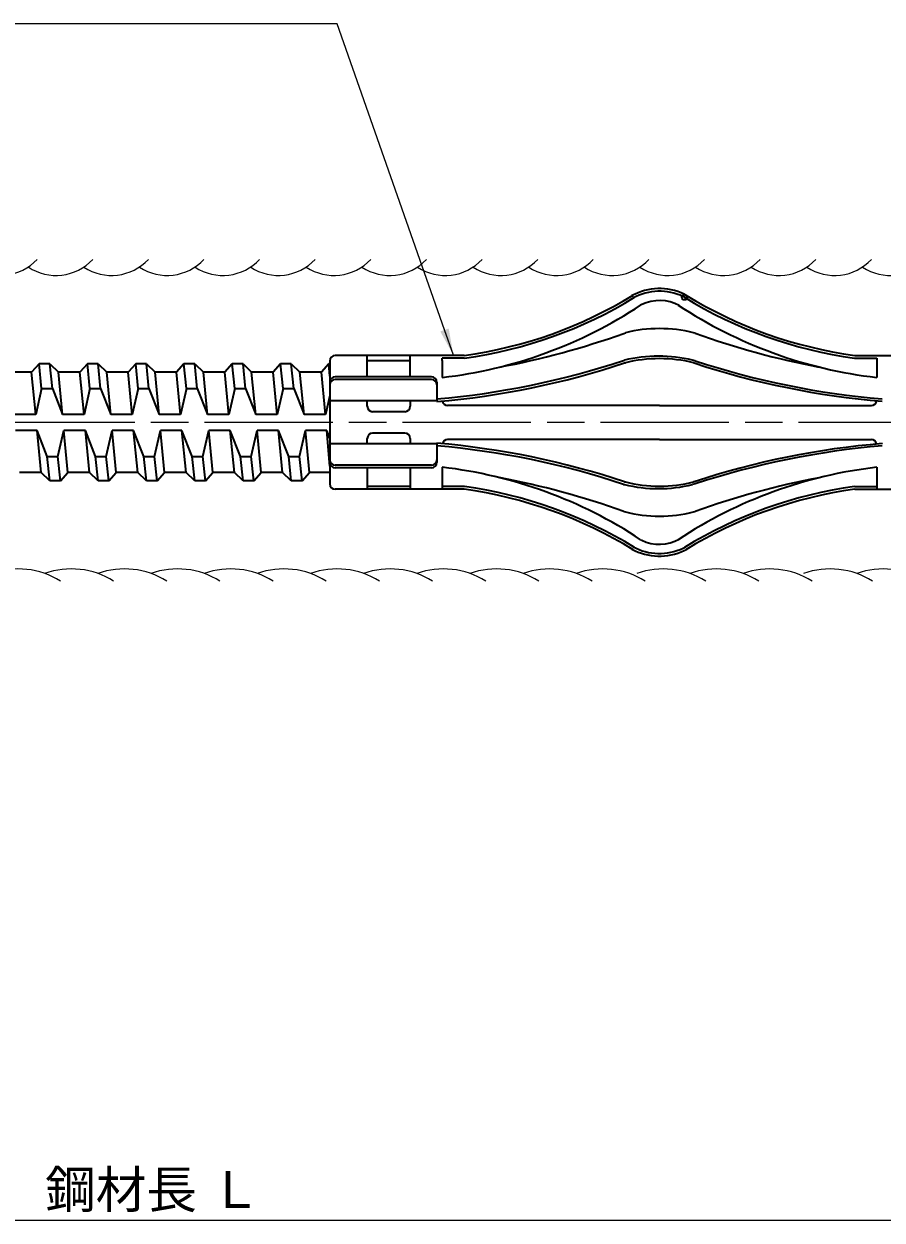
# Model space of a CAD drawing. Units: millimetres at full size, sheet at 1:2; details may follow other scales. Extents: x 2009 to 3691, y 957 to 2145.
# Drawn here: x 2894.7 to 3055, y 1679.8 to 1903.3 of the extents above; entities that cross this region are included whole.
import ezdxf
from ezdxf.enums import TextEntityAlignment as Align

# ---------------------------------------------------------------- set-up
doc = ezdxf.new("R2010")
doc.units = ezdxf.units.MM
doc.header["$LTSCALE"] = 2
doc.header["$PDMODE"] = 32
doc.header["$PDSIZE"] = 1
doc.linetypes.add('CHAIN', pattern=[18.5, 12, -1.5, 3.5, -1.5])
for name, color, linetype, lineweight in [('1 外形線', 7, 'Continuous', 35), ('2 細い実線', 3, 'Continuous', 20), ('4中心線', 1, 'CHAIN', 15), ('6寸法線', 4, 'Continuous', 13)]:
    doc.layers.add(name, color=color, linetype=linetype, lineweight=lineweight)
doc.styles.add('ＭＳ Ｐゴシック', font='')
doc.styles.get('ＭＳ Ｐゴシック').set_extended_font_data('MS PGothic')

# ---------------------------------------------------------------- blocks, each defined once
blk = doc.blocks.new('filled_arrow')
at = {"color": 0, "linetype": 'Continuous', "lineweight": -2}
blk.add_solid([(7.5, 1.25), (0, 0), (7.5, -1.25)], dxfattribs=at)

msp = doc.modelspace()

# ---------------------------------------------------------------- linework, layer by layer
at = {"layer": '1 外形線'}
for p, q in [((3018.069, 1852.818), (3018.384, 1852.663)), ((3010.135, 1850.883), (3009.933, 1850.788)), ((3018.123, 1852.237), (3017.853, 1852.368)), ((3006.764, 1845.502), (3007.078, 1845.616)), ((3020.14, 1845.51), (3019.826, 1845.616)), ((2897.553, 1839.821), (2896.159, 1838.222)), ((2899.553, 1839.822), (2897.553, 1839.821)), ((2898.028, 1835.203), (2897.553, 1839.821)), ((2899.553, 1839.822), (2901.17, 1838.222)), ((2900.028, 1835.202), (2899.553, 1839.821)), ((2906.577, 1839.821), (2905.183, 1838.222)), ((2908.577, 1839.821), (2906.577, 1839.821)), ((2907.052, 1835.203), (2906.577, 1839.821)), ((2909.052, 1835.203), (2908.577, 1839.821)), ((2908.577, 1839.821), (2910.194, 1838.222)), ((2915.601, 1839.821), (2914.207, 1838.222)), ((2917.601, 1839.822), (2915.601, 1839.821)), ((2916.076, 1835.203), (2915.601, 1839.821)), ((2918.076, 1835.202), (2917.601, 1839.822)), ((2917.601, 1839.822), (2919.217, 1838.222)), ((2924.625, 1839.821), (2923.231, 1838.222)), ((2926.625, 1839.822), (2924.625, 1839.821)), ((2925.1, 1835.203), (2924.625, 1839.821)), ((2927.1, 1835.202), (2926.625, 1839.822)), ((2926.625, 1839.822), (2928.241, 1838.221)), ((2933.649, 1839.821), (2932.255, 1838.222)), ((2934.124, 1835.202), (2933.649, 1839.821)), ((2935.648, 1839.821), (2933.649, 1839.821)), ((2936.124, 1835.202), (2935.648, 1839.821)), ((2935.648, 1839.821), (2937.265, 1838.221)), ((2942.672, 1839.821), (2941.279, 1838.221)), ((2943.148, 1835.202), (2942.672, 1839.821)), ((2944.672, 1839.821), (2942.672, 1839.821)), ((2945.147, 1835.202), (2944.672, 1839.821)), ((2944.672, 1839.821), (2946.289, 1838.221)), ((2951.696, 1839.821), (2950.303, 1838.221)), ((2951.867, 1837.506), (2951.696, 1839.821)), ((2952.038, 1839.821), (2951.696, 1839.821)), ((2951.867, 1840.37), (2951.867, 1817.37)), ((2976.952, 1841.37), (2952.867, 1841.37)), ((2976.952, 1841.37), (2952.867, 1841.37)), ((2958.867, 1837.37), (2958.867, 1841.37)), ((2966.867, 1840.37), (2958.867, 1840.37)), ((2966.867, 1837.37), (2966.867, 1841.37)), ((2976.952, 1840.87), (2972.867, 1840.87)), ((2972.867, 1840.428), (2972.867, 1840.87)), ((2972.867, 1840.428), (2972.867, 1838.273)), ((3006.757, 1840.459), (3006.893, 1840.477)), ((3006.943, 1839.987), (3007.078, 1840.003)), ((3020.13, 1840.378), (3019.641, 1840.477)), ((3019.945, 1839.965), (3019.826, 1840.003)), ((3049.884, 1840.875), (3054.037, 1840.875)), ((3049.952, 1841.37), (3074.037, 1841.37)), ((3054.037, 1840.875), (3054.037, 1837.262)), ((2896.159, 1838.222), (2892.146, 1838.222)), ((2896.924, 1830.353), (2896.159, 1838.222)), ((2905.183, 1838.222), (2901.17, 1838.222)), ((2901.934, 1830.353), (2901.17, 1838.222)), ((2905.948, 1830.353), (2905.183, 1838.222)), ((2914.207, 1838.222), (2910.194, 1838.222)), ((2910.958, 1830.353), (2910.194, 1838.222)), ((2914.971, 1830.353), (2914.207, 1838.222)), ((2923.231, 1838.222), (2919.217, 1838.222)), ((2919.982, 1830.353), (2919.217, 1838.222)), ((2923.995, 1830.353), (2923.231, 1838.222)), ((2932.255, 1838.222), (2928.241, 1838.221)), ((2929.006, 1830.353), (2928.241, 1838.221)), ((2933.019, 1830.353), (2932.255, 1838.222)), ((2941.279, 1838.221), (2937.265, 1838.221)), ((2938.03, 1830.353), (2937.265, 1838.221)), ((2942.043, 1830.352), (2941.279, 1838.221)), ((2950.303, 1838.221), (2946.289, 1838.221)), ((2947.053, 1830.352), (2946.289, 1838.221)), ((2951.067, 1830.352), (2950.303, 1838.221)), ((2970.867, 1837.37), (2952.867, 1837.37)), ((2972.867, 1838.273), (2972.867, 1837.259)), ((3054.037, 1838.273), (3054.037, 1837.262)), ((2898.028, 1835.203), (2896.924, 1830.353)), ((2898.028, 1835.203), (2900.028, 1835.202)), ((2900.028, 1835.202), (2901.934, 1830.353)), ((2907.052, 1835.203), (2905.948, 1830.353)), ((2907.052, 1835.203), (2909.052, 1835.203)), ((2909.052, 1835.203), (2910.958, 1830.353)), ((2916.076, 1835.203), (2914.971, 1830.353)), ((2916.076, 1835.203), (2918.076, 1835.202)), ((2918.076, 1835.202), (2919.982, 1830.353)), ((2925.1, 1835.203), (2923.995, 1830.353)), ((2925.1, 1835.203), (2927.1, 1835.202)), ((2927.1, 1835.202), (2929.006, 1830.353)), ((2934.124, 1835.202), (2933.019, 1830.353)), ((2934.124, 1835.202), (2936.124, 1835.202)), ((2936.124, 1835.202), (2938.03, 1830.353)), ((2943.148, 1835.202), (2942.043, 1830.352)), ((2943.148, 1835.202), (2945.147, 1835.202)), ((2945.147, 1835.202), (2947.053, 1830.352)), ((2970.867, 1836.87), (2952.867, 1836.87)), ((2971.867, 1836.37), (2971.867, 1832.87)), ((2951.867, 1833.865), (2951.067, 1830.352)), ((2971.867, 1832.87), (2951.867, 1832.87)), ((2958.867, 1831.87), (2958.867, 1832.87)), ((2966.867, 1832.87), (2966.867, 1831.87)), ((2965.867, 1830.87), (2959.867, 1830.87)), ((3013.452, 1832.023), (2973.867, 1832.023)), ((3013.452, 1832.023), (3053.037, 1832.023)), ((2896.924, 1830.353), (2892.91, 1830.353)), ((2905.948, 1830.353), (2901.934, 1830.353)), ((2914.971, 1830.353), (2910.958, 1830.353)), ((2923.995, 1830.353), (2919.982, 1830.353)), ((2933.019, 1830.353), (2929.006, 1830.353)), ((2942.043, 1830.352), (2938.03, 1830.353)), ((2951.067, 1830.352), (2947.053, 1830.352)), ((2897.172, 1827.353), (2893.158, 1827.354)), ((2897.936, 1819.523), (2897.172, 1827.353)), ((2899.078, 1822.503), (2897.172, 1827.353)), ((2901.078, 1822.503), (2902.182, 1827.353)), ((2902.946, 1819.523), (2902.182, 1827.353)), ((2906.195, 1827.353), (2902.182, 1827.353)), ((2906.96, 1819.522), (2906.195, 1827.353)), ((2908.101, 1822.503), (2906.195, 1827.353)), ((2910.101, 1822.503), (2911.206, 1827.353)), ((2911.97, 1819.522), (2911.206, 1827.353)), ((2915.22, 1827.353), (2911.206, 1827.353)), ((2915.984, 1819.522), (2915.22, 1827.353)), ((2917.125, 1822.502), (2915.22, 1827.353)), ((2919.125, 1822.503), (2920.23, 1827.353)), ((2920.994, 1819.522), (2920.23, 1827.353)), ((2924.243, 1827.353), (2920.23, 1827.353)), ((2925.008, 1819.522), (2924.243, 1827.353)), ((2926.149, 1822.502), (2924.243, 1827.353)), ((2928.149, 1822.503), (2929.254, 1827.353)), ((2930.018, 1819.522), (2929.254, 1827.353)), ((2933.267, 1827.353), (2929.254, 1827.353)), ((2934.031, 1819.522), (2933.267, 1827.353)), ((2935.173, 1822.502), (2933.267, 1827.352)), ((2937.173, 1822.503), (2938.277, 1827.353)), ((2939.042, 1819.522), (2938.277, 1827.353)), ((2942.291, 1827.353), (2938.277, 1827.353)), ((2943.055, 1819.522), (2942.291, 1827.353)), ((2944.197, 1822.502), (2942.291, 1827.353)), ((2946.197, 1822.503), (2947.301, 1827.353)), ((2948.066, 1819.522), (2947.301, 1827.353)), ((2951.315, 1827.353), (2947.301, 1827.353)), ((2951.867, 1825.946), (2951.315, 1827.353)), ((2951.868, 1820.663), (2951.315, 1827.353)), ((2965.867, 1826.87), (2959.867, 1826.87)), ((2971.867, 1824.87), (2951.867, 1824.87)), ((2958.867, 1824.87), (2958.867, 1825.87)), ((2966.867, 1825.87), (2966.867, 1824.87)), ((2971.867, 1824.87), (2971.876, 1824.975)), ((2971.867, 1824.87), (2971.867, 1821.37)), ((3013.452, 1825.644), (2973.867, 1825.644)), ((3013.452, 1825.644), (3053.037, 1825.644)), ((3055.037, 1824.87), (3055.034, 1824.906)), ((2899.552, 1817.922), (2899.078, 1822.504)), ((2899.078, 1822.503), (2901.078, 1822.503)), ((2901.552, 1817.922), (2901.078, 1822.503)), ((2908.577, 1817.922), (2908.101, 1822.503)), ((2908.101, 1822.503), (2910.101, 1822.503)), ((2910.577, 1817.922), (2910.101, 1822.503)), ((2917.125, 1822.502), (2919.125, 1822.503)), ((2917.6, 1817.922), (2917.125, 1822.502)), ((2919.6, 1817.921), (2919.125, 1822.503)), ((2926.149, 1822.502), (2928.149, 1822.503)), ((2926.624, 1817.922), (2926.149, 1822.502)), ((2928.624, 1817.921), (2928.149, 1822.503)), ((2935.173, 1822.502), (2937.173, 1822.503)), ((2935.648, 1817.921), (2935.173, 1822.502)), ((2937.648, 1817.921), (2937.173, 1822.503)), ((2944.197, 1822.502), (2946.197, 1822.503)), ((2944.672, 1817.921), (2944.197, 1822.502)), ((2946.672, 1817.921), (2946.197, 1822.503)), ((2897.936, 1819.523), (2893.922, 1819.523)), ((2899.552, 1817.922), (2897.936, 1819.523)), ((2901.552, 1817.922), (2902.946, 1819.523)), ((2906.96, 1819.522), (2902.946, 1819.523)), ((2908.577, 1817.922), (2906.96, 1819.522)), ((2910.577, 1817.922), (2911.97, 1819.522)), ((2915.984, 1819.522), (2911.97, 1819.522)), ((2917.6, 1817.922), (2915.984, 1819.522)), ((2919.6, 1817.921), (2920.994, 1819.522)), ((2925.008, 1819.522), (2920.994, 1819.522)), ((2926.624, 1817.922), (2925.008, 1819.522)), ((2928.624, 1817.921), (2930.018, 1819.522)), ((2934.031, 1819.522), (2930.018, 1819.522)), ((2935.648, 1817.921), (2934.031, 1819.522)), ((2937.648, 1817.921), (2939.042, 1819.522)), ((2943.055, 1819.522), (2939.042, 1819.522)), ((2944.672, 1817.921), (2943.055, 1819.522)), ((2946.672, 1817.921), (2948.066, 1819.522)), ((2951.868, 1819.522), (2948.066, 1819.522)), ((2970.867, 1820.87), (2952.867, 1820.87)), ((2970.867, 1820.37), (2952.867, 1820.37)), ((2958.867, 1820.37), (2958.867, 1816.37)), ((2966.867, 1820.37), (2966.867, 1816.37)), ((2972.867, 1820.482), (2972.867, 1816.37)), ((3054.037, 1820.478), (3054.037, 1816.37)), ((2901.552, 1817.922), (2899.552, 1817.922)), ((2910.577, 1817.922), (2908.577, 1817.922)), ((2919.6, 1817.921), (2917.6, 1817.922)), ((2928.624, 1817.921), (2926.624, 1817.922)), ((2937.648, 1817.921), (2935.648, 1817.921)), ((2946.672, 1817.921), (2944.672, 1817.921)), ((3006.757, 1817.282), (3006.893, 1817.264)), ((3006.943, 1817.754), (3007.078, 1817.738)), ((3020.13, 1817.363), (3019.641, 1817.264)), ((3019.945, 1817.776), (3019.826, 1817.738)), ((2976.952, 1816.37), (2952.867, 1816.37)), ((2966.867, 1816.87), (2958.867, 1816.87)), ((2976.952, 1816.87), (2972.867, 1816.87)), ((3049.952, 1816.87), (3054.037, 1816.87)), ((3049.952, 1816.37), (3074.037, 1816.37)), ((3006.764, 1812.239), (3007.078, 1812.125)), ((3019.826, 1812.125), (3020.14, 1812.23)), ((3009.931, 1806.949), (3010.135, 1806.858)), ((3017.853, 1805.373), (3018.123, 1805.504)), ((3018.069, 1804.922), (3018.384, 1805.078))]:
    msp.add_line(p, q, dxfattribs=at)
for centre, radius, start, end in [((3013.452, 1843.211), 10.659, 64.33057, 118.79455), ((3013.452, 1843.211), 10.159, 64.33057, 118.79455), ((2963.161, 1921.388), 84.687, 276.58154, 303.52457), ((2965.809, 1922.294), 81.687, 277.84068, 301.52457), ((2965.809, 1922.294), 82.187, 277.84068, 301.52457), ((3013.452, 1843.98), 7.659, 61.20545, 115.66943), ((3063.745, 1921.391), 84.687, 236.47543, 263.41738), ((3061.096, 1922.294), 82.187, 238.47543, 262.15932), ((3061.096, 1922.294), 81.687, 238.47543, 262.15932), ((3013.452, 1819.764), 26.626, 76.14958, 103.85042), ((2955.41, 1988.518), 151.957, 280.65703, 289.75203), ((3071.494, 1988.527), 151.957, 250.24797, 259.31284), ((2952.867, 1840.37), 1, 90, 180), ((2958.786, 1984.646), 151.957, 274.93826, 288.40203), ((2958.972, 1984.174), 151.957, 274.87129, 288.40203), ((3013.267, 1814.625), 26.626, 76.14958, 103.85042), ((3013.452, 1814.151), 26.626, 76.14958, 103.85042), ((3067.537, 1984.276), 151.957, 251.74797, 265.28031), ((3067.722, 1984.689), 151.957, 251.74797, 265.21151), ((2952.867, 1836.37), 1, 90, 180), ((2970.867, 1836.37), 1, 0, 90), ((2952.867, 1835.87), 1, 90, 180), ((2970.867, 1835.87), 1, 0, 90), ((2973.867, 1833.023), 1, 189.72537, 270), ((3053.037, 1833.023), 1, 270, 354.10486), ((2959.867, 1831.87), 1, 180, 270), ((2965.867, 1831.87), 1, 270, 0), ((2959.867, 1825.87), 1, 90, 180), ((2965.867, 1825.87), 1, 0, 90), ((2958.786, 1673.095), 151.957, 71.59797, 85.06174), ((2958.972, 1673.567), 151.957, 71.59797, 85.12871), ((2973.867, 1824.644), 1, 90, 166.0498), ((3067.537, 1673.464), 151.957, 94.71969, 108.25203), ((3067.722, 1673.051), 151.957, 94.78849, 108.25203), ((3053.037, 1824.644), 1, 10.0985, 90), ((2952.867, 1821.87), 1, 180, 270), ((2970.867, 1821.87), 1, 270, 0), ((2952.867, 1821.37), 1, 180, 270), ((2970.867, 1821.37), 1, 270, 0), ((2963.161, 1736.353), 84.687, 56.47543, 83.41846), ((3063.745, 1736.35), 84.687, 96.58262, 123.52457), ((2952.867, 1817.37), 1, 180, 270), ((2955.41, 1669.222), 151.957, 70.24797, 79.34297), ((3013.267, 1843.116), 26.626, 256.14958, 283.85042), ((3013.452, 1843.59), 26.626, 256.14958, 283.85042), ((3071.494, 1669.214), 151.957, 100.68716, 109.75203), ((2965.809, 1735.447), 81.687, 58.47543, 82.15932), ((2965.809, 1735.447), 82.187, 58.47543, 82.15932), ((3061.096, 1735.447), 82.187, 97.84068, 121.52457), ((3061.096, 1735.447), 81.687, 97.84068, 121.52457), ((3013.452, 1837.977), 26.626, 256.14958, 283.85042), ((3013.452, 1813.761), 7.659, 244.33057, 298.79455), ((3013.452, 1814.529), 10.659, 241.20545, 295.66943), ((3013.452, 1814.529), 10.159, 241.20545, 295.66943)]:
    msp.add_arc(centre, radius, start, end, dxfattribs=at)
msp.add_point((3018.123, 1852.237), dxfattribs=at)
at = {"layer": '2 細い実線'}
for centre, radius, start, end in [((2890.325, 1865.691), 9.363, 236.29887, 317.16546), ((2900.715, 1865.691), 9.363, 236.29887, 317.16546), ((2911.105, 1865.69), 9.363, 236.29887, 317.16546), ((2921.494, 1865.69), 9.363, 236.29887, 317.16546), ((2931.884, 1865.689), 9.363, 236.29887, 317.16546), ((2942.275, 1865.689), 9.363, 236.29887, 317.16546), ((2952.665, 1865.689), 9.363, 236.29887, 317.16546), ((2963.054, 1865.688), 9.363, 236.29887, 317.16546), ((2973.445, 1865.688), 9.363, 236.29887, 317.16546), ((2983.834, 1865.687), 9.363, 236.29887, 317.16546), ((2994.224, 1865.687), 9.363, 236.29887, 317.16546), ((3004.615, 1865.687), 9.363, 236.29887, 317.16546), ((3015.004, 1865.687), 9.363, 236.29887, 317.16546), ((3025.394, 1865.686), 9.363, 236.29887, 317.16546), ((3035.785, 1865.686), 9.363, 236.29887, 317.16546), ((3046.174, 1865.686), 9.363, 236.29887, 317.16546), ((3056.565, 1865.685), 9.363, 236.29887, 317.16546), ((2893.627, 1786.543), 14.948, 58.00557, 109.39837), ((2903.557, 1786.544), 14.948, 58.00557, 109.39837), ((2913.487, 1786.543), 14.948, 58.00557, 109.39837), ((2923.417, 1786.544), 14.948, 58.00557, 109.39837), ((2933.347, 1786.544), 14.948, 58.00557, 109.39837), ((2943.277, 1786.543), 14.948, 58.00557, 109.39837), ((2953.207, 1786.544), 14.948, 58.00557, 109.39837), ((2963.137, 1786.543), 14.948, 58.00557, 109.39837), ((2973.067, 1786.543), 14.948, 58.00557, 109.39837), ((2982.998, 1786.543), 14.948, 58.00557, 109.39837), ((2992.927, 1786.542), 14.948, 58.00557, 109.39837), ((3002.857, 1786.542), 14.948, 58.00557, 109.39837), ((3014.168, 1786.542), 14.948, 58.00557, 109.39837), ((3024.097, 1786.541), 14.948, 58.00557, 109.39837), ((3034.027, 1786.541), 14.948, 58.00557, 109.39837), ((3045.338, 1786.541), 14.948, 58.00557, 109.39837), ((3055.267, 1786.541), 14.948, 58.00557, 109.39837)]:
    msp.add_arc(centre, radius, start, end, dxfattribs=at)
at = {"layer": '4中心線'}
msp.add_line((3507.44, 1828.875), (2277.972, 1828.863), dxfattribs=at)
at = {"layer": '6寸法線'}
msp.add_line((2306.967, 1679.82), (3424.768, 1679.82), dxfattribs=at)
msp.add_lwpolyline([(2974.951, 1841.424), (2973.294, 1846.142), (2953.215, 1903.32), (2808.009, 1903.32)], dxfattribs=at)

# ---------------------------------------------------------------- block references
at = {"layer": '6寸法線', "xscale": 0.667, "yscale": 0.667, "rotation": 109.4}
msp.add_blockref('filled_arrow', (2974.951, 1841.424), dxfattribs=at)

# ---------------------------------------------------------------- texts
at = {"layer": '6寸法線', "style": 'ＭＳ Ｐゴシック'}
msp.add_text('鋼材長 Ｌ', height=6.928, dxfattribs=at).set_placement((2918.842, 1685.533), align=Align.MIDDLE_CENTER)

doc.saveas('drawing.dxf')
